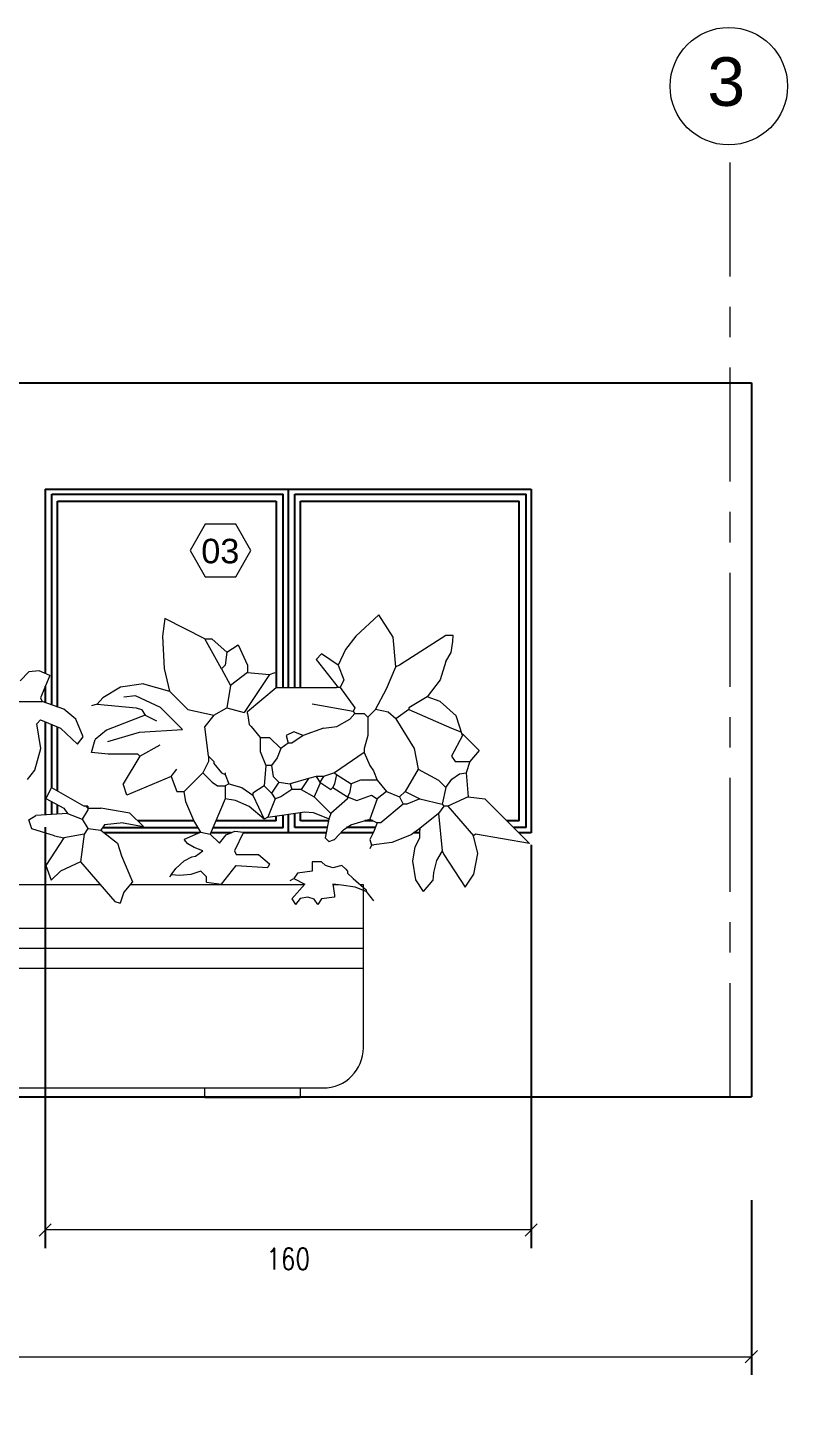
# Model space of a CAD drawing. Header units: inches. Extents: x -1721 to -585, y -6348 to -3019.
# Drawn here: x -963.384 to -960.881, y -3171.271 to -3166.749 of the extents above; entities that cross this region are included whole.
import ezdxf

# ---------------------------------------------------------------- set-up
doc = ezdxf.new("R2010")
doc.units = ezdxf.units.IN
doc.header["$MEASUREMENT"] = 0
doc.linetypes.add('$0$CENTERX2', pattern=[4, 2.5, -0.5, 0.5, -0.5])
doc.linetypes.add('$0$CENTRO2', pattern=[1.125, 0.75, -0.125, 0.125, -0.125])
for name, color, linetype, lineweight in [('$0$AA - serramenti e porte', 4, 'Continuous', 25), ('$0$AA pareti non sezionate', 2, 'Continuous', 25), ('$0$AA- arredo', 8, 'Continuous', 18), ('$1$AA - linee quote', 3, 'Continuous', 13)]:
    doc.layers.add(name, color=color, linetype=linetype, lineweight=lineweight)
doc.styles.add('$0$ARIAL', font='Arial.ttf')
doc.styles.add('$4$E-ROMANS', font='romans.shx', dxfattribs={"width": 0.8})
doc.dimstyles.new('$0$E-0100_TICK_12', dxfattribs={"dimscale": 0.001, "dimtxt": 70, "dimasz": 40, "dimexe": 60, "dimexo": 40, "dimgap": 60, "dimtad": 4, "dimdec": 0, "dimlfac": 100, "dimzin": 0, "dimdsep": 46, "dimtxsty": '$4$E-ROMANS', "dimblk": 'OBLIQUE', "dimblk1": 'OBLIQUE', "dimblk2": 'OBLIQUE', "dimcen": 60, "dimclrd": 256, "dimclre": 256, "dimclrt": 256, "dimadec": 0, "dimazin": 0, "dimtfac": 1, "dimtdec": 0, "dimtmove": 1, "dimatfit": 3, "dimldrblk": '$0$_Open90', "dimfxl": 1, "dimtfill": 1, "dimtolj": 1, "dimtzin": 0, "dimlwd": -1, "dimarcsym": 0})

# ---------------------------------------------------------------- blocks, each defined once
blk = doc.blocks.new('_Oblique')
at = {"color": 0, "linetype": 'ByBlock', "lineweight": -2}
blk.add_line((-0.5, -0.5), (0.5, 0.5), dxfattribs=at)
blk = doc.blocks.new('*D221')
at = {"layer": '$1$AA - linee quote', "linetype": 'Continuous', "lineweight": -2, "transparency": 16777216}
for p, q in [((-970.14, -3170.6083), (-970.14, -3171.1831)), ((-961, -3170.6083), (-961, -3171.1831))]:
    blk.add_line(p, q, dxfattribs=at)
at = {"layer": '$1$AA - linee quote', "transparency": 16777216}
blk.add_line((-970.14, -3171.1231), (-961, -3171.1231), dxfattribs=at)
at = {"layer": 'DEFPOINTS', "color": 0, "linetype": 'Continuous', "transparency": 16777216}
for p in [(-970.14, -3170.5683), (-961, -3170.5683), (-961, -3171.1231)]:
    blk.add_point(p, dxfattribs=at)
at = {"layer": '$1$AA - linee quote', "linetype": 'Continuous', "transparency": 16777216, "xscale": 0.04, "yscale": 0.04, "zscale": 0.04, "rotation": 180}
blk.add_blockref('_Oblique', (-970.14, -3171.1231), dxfattribs=at)
at = {"layer": '$1$AA - linee quote', "linetype": 'Continuous', "transparency": 16777216, "xscale": 0.04, "yscale": 0.04, "zscale": 0.04}
blk.add_blockref('_Oblique', (-961, -3171.1231), dxfattribs=at)
at = {"layer": '$1$AA - linee quote', "linetype": 'Continuous', "transparency": 16777216, "insert": (-965.57, -3171.2181), "char_height": 0.07, "attachment_point": 5, "style": '$4$E-ROMANS', "bg_fill": 3, "box_fill_scale": 1.25, "bg_fill_color": 256, "bg_fill_true_color": 13158600, "bg_fill_transparency": 0}
blk.add_mtext('\\A1;914', dxfattribs=at)
blk = doc.blocks.new('$0$_Open90')
at = {"color": 0, "linetype": 'ByBlock', "lineweight": -2}
for p, q in [((-19.69, 19.69), (0, 0)), ((0, 0), (-39.37, 0)), ((0, 0), (-19.69, -19.69))]:
    blk.add_line(p, q, dxfattribs=at)
blk = doc.blocks.new('*D225')
at = {"layer": '$1$AA - linee quote', "linetype": 'Continuous', "lineweight": -2, "transparency": 16777216}
for p, q in [((-963.3251, -3169.3802), (-963.3251, -3170.7661)), ((-961.7251, -3169.4388), (-961.7251, -3170.7661))]:
    blk.add_line(p, q, dxfattribs=at)
at = {"layer": '$1$AA - linee quote', "transparency": 16777216}
blk.add_line((-961.7251, -3170.7061), (-963.3251, -3170.7061), dxfattribs=at)
at = {"layer": 'DEFPOINTS', "color": 0, "linetype": 'Continuous', "transparency": 16777216}
for p in [(-963.3251, -3169.3402), (-961.7251, -3169.3988, 0), (-963.3251, -3170.7061)]:
    blk.add_point(p, dxfattribs=at)
at = {"layer": '$1$AA - linee quote', "linetype": 'Continuous', "transparency": 16777216, "xscale": 0.04, "yscale": 0.04, "zscale": 0.04, "rotation": 180}
blk.add_blockref('_Oblique', (-963.3251, -3170.7061), dxfattribs=at)
at = {"layer": '$1$AA - linee quote', "linetype": 'Continuous', "transparency": 16777216, "xscale": 0.04, "yscale": 0.04, "zscale": 0.04}
blk.add_blockref('_Oblique', (-961.7251, -3170.7061), dxfattribs=at)
at = {"layer": '$1$AA - linee quote', "linetype": 'Continuous', "transparency": 16777216, "insert": (-962.5251, -3170.8011), "char_height": 0.07, "attachment_point": 5, "style": '$4$E-ROMANS', "bg_fill": 3, "box_fill_scale": 1.25, "bg_fill_color": 256, "bg_fill_true_color": 13158600, "bg_fill_transparency": 0}
blk.add_mtext('\\A1;160', dxfattribs=at)

msp = doc.modelspace()

# ---------------------------------------------------------------- linework, layer by layer
at = {"layer": '$0$AA - serramenti e porte'}
for p, q in [((-963.3251, -3168.2683), (-963.172, -3168.2682)), ((-963.3251, -3168.2683), (-963.3251, -3168.8748)), ((-963.3037, -3168.2849), (-963.172, -3168.2849)), ((-963.3037, -3168.978), (-963.3037, -3168.2849)), ((-963.172, -3168.2682), (-962.5251, -3168.2682, 0)), ((-963.172, -3168.2849), (-962.5418, -3168.2849, 0)), ((-962.5418, -3168.9205, 0), (-962.5418, -3168.2849, 0)), ((-962.5251, -3168.2682, 0), (-962.372, -3168.2681, 0)), ((-962.5251, -3168.2682, 0), (-962.5251, -3168.9205, 0)), ((-962.5251, -3168.2682, 0), (-962.5251, -3168.9205, 0)), ((-962.5037, -3168.2848, 0), (-962.372, -3168.2848, 0)), ((-962.5037, -3168.9205, 0), (-962.5037, -3168.2848, 0)), ((-962.372, -3168.2681, 0), (-961.7251, -3168.2681, 0)), ((-962.372, -3168.2848, 0), (-961.7418, -3168.2848, 0)), ((-961.7418, -3169.3821, 0), (-961.7418, -3168.2848, 0)), ((-961.7251, -3168.2681, 0), (-961.7251, -3169.3988, 0)), ((-963.2845, -3168.3079), (-963.172, -3168.3079)), ((-963.2845, -3168.9851), (-963.2845, -3168.3079)), ((-963.172, -3168.3079), (-962.5648, -3168.3079, 0)), ((-962.5648, -3168.3079, 0), (-962.5648, -3168.9205)), ((-962.4845, -3168.3078, 0), (-962.372, -3168.3078, 0)), ((-962.4845, -3168.9205, 0), (-962.4845, -3168.3078, 0)), ((-962.372, -3168.3078, 0), (-961.7648, -3168.3078, 0)), ((-961.7648, -3169.3591, 0), (-961.7648, -3168.3078, 0)), ((-963.3251, -3168.9168), (-963.3251, -3168.9701)), ((-963.3251, -3169.0341), (-963.3251, -3169.3402)), ((-963.3037, -3169.25), (-963.3037, -3169.0428)), ((-963.2845, -3169.261), (-963.2845, -3169.0506)), ((-963.3037, -3169.3389), (-963.3037, -3169.296)), ((-963.2845, -3169.3378), (-963.2845, -3169.3065)), ((-962.5648, -3169.3592, 0), (-962.5648, -3169.3439, 0)), ((-962.5418, -3169.3822, 0), (-962.5418, -3169.3405, 0)), ((-962.5251, -3169.338, 0), (-962.5251, -3169.3989, 0)), ((-962.5251, -3169.338, 0), (-962.5251, -3169.3988, 0)), ((-962.5037, -3169.3821, 0), (-962.5037, -3169.3348, 0)), ((-962.4845, -3169.3591, 0), (-962.4845, -3169.3319, 0)), ((-962.8213, -3169.3822, 0), (-963.1363, -3169.3822)), ((-962.8354, -3169.3592, 0), (-963.0205, -3169.3592, 0)), ((-962.5418, -3169.3822, 0), (-962.7729, -3169.3822, 0)), ((-962.5648, -3169.3592, 0), (-962.7632, -3169.3592, 0)), ((-962.3964, -3169.3821, 0), (-962.5037, -3169.3821, 0)), ((-962.3918, -3169.3591, 0), (-962.4845, -3169.3591, 0)), ((-962.2382, -3169.3821, 0), (-962.3329, -3169.3821, 0)), ((-962.2466, -3169.3591, 0), (-962.2729, -3169.3591, 0)), ((-961.7648, -3169.3591, 0), (-961.8056, -3169.3591, 0)), ((-961.7418, -3169.3821, 0), (-961.7826, -3169.3821, 0)), ((-962.8166, -3169.3989, 0), (-963.1317, -3169.3989, 0)), ((-962.7126, -3169.3989, 0), (-962.7799, -3169.3989, 0)), ((-962.5251, -3169.3989, 0), (-962.6727, -3169.3989, 0)), ((-962.3997, -3169.3988, 0), (-962.5248, -3169.3988, 0)), ((-962.2451, -3169.3988, 0), (-962.3522, -3169.3988, 0)), ((-962.0915, -3169.3988, 0), (-962.111, -3169.3988, 0)), ((-961.7251, -3169.3988, 0), (-961.7659, -3169.3988, 0))]:
    msp.add_line(p, q, dxfattribs=at)
at = {"layer": '$0$AA pareti non sezionate'}
for p, q in [((-963.9975, -3167.9183), (-961, -3167.9183)), ((-961, -3167.9183), (-961, -3170.2683)), ((-967.0143, -3170.2683), (-961, -3170.2683))]:
    msp.add_line(p, q, dxfattribs=at)
at = {"layer": '$0$AA- arredo'}
for p, q in [((-962.931, -3168.6935), (-962.9394, -3168.7523)), ((-962.7992, -3168.7611), (-962.931, -3168.6935)), ((-962.227, -3168.6817), (-962.3027, -3168.7523)), ((-962.1793, -3168.7552), (-962.227, -3168.6817)), ((-962.9394, -3168.7523), (-962.9338, -3168.858)), ((-962.3027, -3168.7523), (-962.3364, -3168.7963)), ((-962.1709, -3168.8533), (-962.1793, -3168.7552)), ((-962.006, -3168.7495), (-962.1587, -3168.8472)), ((-961.9815, -3168.7495), (-962.006, -3168.7495)), ((-961.983, -3168.7699), (-961.9815, -3168.7495)), ((-962.7756, -3168.7617), (-962.8, -3168.7617)), ((-962.745, -3168.8594), (-962.7992, -3168.7611)), ((-962.7267, -3168.8045), (-962.7756, -3168.7617)), ((-962.7267, -3168.8045), (-962.7328, -3168.8472)), ((-962.7267, -3168.8045), (-962.6901, -3168.78)), ((-962.6901, -3168.78), (-962.6595, -3168.8472)), ((-962.3364, -3168.7963), (-962.3602, -3168.8472)), ((-962.006, -3168.835), (-961.9886, -3168.8052)), ((-961.9886, -3168.8052), (-961.983, -3168.7699)), ((-962.7328, -3168.8472), (-962.745, -3168.8594)), ((-962.6595, -3168.8472), (-962.6595, -3168.8716)), ((-962.4152, -3168.8106), (-962.4335, -3168.8289)), ((-962.4335, -3168.8289), (-962.3602, -3168.9205)), ((-962.3602, -3168.8472), (-962.4152, -3168.8106)), ((-962.3602, -3168.8472), (-962.3419, -3168.8961)), ((-962.1587, -3168.8472), (-962.1709, -3168.8533)), ((-962.006, -3168.835), (-962.0243, -3168.8961)), ((-963.3788, -3168.8693), (-963.408, -3168.8994)), ((-963.3451, -3168.8664), (-963.3788, -3168.8693)), ((-963.3102, -3168.8811), (-963.3451, -3168.8664)), ((-963.3102, -3168.8811), (-963.3408, -3168.9544)), ((-962.9338, -3168.858), (-962.9161, -3168.9327)), ((-962.745, -3168.8594), (-962.7145, -3168.9144)), ((-962.6595, -3168.8716), (-962.7145, -3168.9144)), ((-962.5862, -3168.8778), (-962.6699, -3169.0032)), ((-962.6595, -3168.8716), (-962.5862, -3168.8778)), ((-962.5862, -3168.8778), (-962.5679, -3168.8716)), ((-962.2018, -3168.9256), (-962.1709, -3168.8533)), ((-963.0769, -3168.9198), (-963.1358, -3168.955)), ((-963.0016, -3168.9083), (-963.0769, -3168.9198)), ((-963.0016, -3168.9083), (-962.9161, -3168.9327)), ((-962.9161, -3168.9327), (-962.9161, -3168.9266)), ((-962.9161, -3168.9327), (-962.855, -3168.9938)), ((-962.7145, -3168.9144), (-962.7267, -3168.9877)), ((-962.6595, -3168.9999), (-962.5642, -3168.9205)), ((-962.5642, -3168.9205), (-962.3663, -3168.9205)), ((-962.3602, -3168.9205), (-962.3663, -3168.9205)), ((-962.3541, -3168.9205), (-962.3602, -3168.9205)), ((-962.3419, -3168.8961), (-962.3541, -3168.9205)), ((-962.3541, -3168.9205), (-962.3053, -3168.9877)), ((-962.2381, -3168.9938), (-962.2018, -3168.9256)), ((-962.0243, -3168.8961), (-962.0671, -3168.9511)), ((-963.4324, -3168.9666), (-963.3347, -3168.9666)), ((-963.3408, -3168.9544), (-963.3347, -3168.9666)), ((-963.2638, -3168.9927), (-963.3347, -3168.9666)), ((-963.1543, -3168.9755), (-963.1726, -3168.9816)), ((-963.1358, -3168.955), (-963.1543, -3168.9755)), ((-963.1543, -3168.9755), (-963.026, -3168.9877)), ((-963.028, -3168.9488), (-963.0665, -3168.9527)), ((-962.9459, -3168.9866), (-963.028, -3168.9488)), ((-962.3114, -3168.9999), (-962.4458, -3168.9755)), ((-962.0671, -3168.9511), (-962.1281, -3168.9877)), ((-962.0251, -3168.9668), (-962.0671, -3168.9511)), ((-961.9718, -3169.0138), (-962.0251, -3168.9668)), ((-963.3408, -3169.0277), (-963.353, -3169.0399)), ((-963.3408, -3169.0277), (-963.275, -3169.0544)), ((-963.2245, -3169.025), (-963.2638, -3168.9927)), ((-963.2003, -3169.0827), (-963.2245, -3169.025)), ((-963.0443, -3169.0305), (-963.1238, -3169.061)), ((-962.9955, -3169.0121), (-963.0443, -3169.0305)), ((-963.026, -3168.9877), (-963.0077, -3168.9938)), ((-963.0077, -3168.9938), (-962.9955, -3169.0121)), ((-962.9955, -3169.0121), (-962.9588, -3169.0305)), ((-962.8726, -3169.0595), (-962.9459, -3168.9866)), ((-962.855, -3168.9938), (-962.7695, -3169.0121)), ((-962.7695, -3169.0121), (-962.8, -3169.0488)), ((-962.7695, -3169.0121), (-962.7267, -3168.9877)), ((-962.7267, -3168.9877), (-962.6699, -3169.0032)), ((-962.6595, -3169.006), (-962.6595, -3168.9999)), ((-962.6595, -3169.006), (-962.6534, -3169.0427)), ((-962.3644, -3169.049), (-962.3224, -3169.0255)), ((-962.3224, -3169.0255), (-962.3053, -3169.006)), ((-962.3053, -3168.9877), (-962.3114, -3168.9999)), ((-962.3114, -3168.9999), (-962.3053, -3169.006)), ((-962.3053, -3169.006), (-962.2747, -3169.006)), ((-962.2747, -3169.006), (-962.2625, -3169.0182)), ((-962.2381, -3168.9938), (-962.2625, -3169.0182)), ((-962.2625, -3169.0182), (-962.2625, -3169.0793)), ((-962.1962, -3169.002), (-962.2381, -3168.9938)), ((-962.1709, -3169.0244), (-962.1962, -3169.002)), ((-962.1281, -3168.9938), (-962.1709, -3169.0244)), ((-962.1709, -3169.0244), (-962.1098, -3169.1221)), ((-962.1281, -3168.9877), (-962.1281, -3168.9938)), ((-962.1281, -3168.9938), (-961.9877, -3169.0549)), ((-961.951, -3169.0793), (-961.9718, -3169.0138)), ((-963.3395, -3169.122), (-963.353, -3169.0399)), ((-963.275, -3169.0544), (-963.2186, -3169.1071)), ((-963.1238, -3169.061), (-963.1604, -3169.0915)), ((-963.1187, -3169.0985), (-963.0143, -3169.0673)), ((-963.0143, -3169.0673), (-962.8726, -3169.0595)), ((-962.7878, -3169.1465), (-962.8, -3169.0488)), ((-962.6534, -3169.0427), (-962.6473, -3169.0488)), ((-962.6473, -3169.0488), (-962.6168, -3169.0854)), ((-962.5068, -3169.0671), (-962.5313, -3169.0793)), ((-962.4763, -3169.0793), (-962.5068, -3169.0671)), ((-962.4091, -3169.0549), (-962.4763, -3169.0793)), ((-962.4091, -3169.0549), (-962.3644, -3169.049)), ((-961.9877, -3169.0549), (-961.9571, -3169.0671)), ((-961.951, -3169.0732), (-961.896, -3169.1282)), ((-961.951, -3169.0732), (-961.951, -3169.0793)), ((-963.2186, -3169.1071), (-963.2003, -3169.0827)), ((-963.1726, -3169.1343), (-963.1604, -3169.0915)), ((-963.0138, -3169.1465), (-962.9466, -3169.1099)), ((-962.6168, -3169.0854), (-962.6169, -3169.1313)), ((-962.6168, -3169.0854), (-962.5862, -3169.0854)), ((-962.5862, -3169.0854), (-962.5496, -3169.1221)), ((-962.5252, -3169.1038), (-962.5496, -3169.1221)), ((-962.5313, -3169.0793), (-962.5252, -3169.1038)), ((-962.5129, -3169.1038), (-962.5252, -3169.1038)), ((-962.4763, -3169.0793), (-962.5129, -3169.1038)), ((-962.2625, -3169.0793), (-962.2747, -3169.1221)), ((-961.951, -3169.0793), (-961.9877, -3169.1465)), ((-963.3591, -3169.1926), (-963.3395, -3169.122)), ((-963.1176, -3169.1404), (-963.1726, -3169.1343)), ((-963.0199, -3169.1404), (-963.1176, -3169.1404)), ((-963.0138, -3169.1465), (-963.0688, -3169.2381)), ((-963.0138, -3169.1465), (-963.0199, -3169.1404)), ((-962.7878, -3169.1648), (-962.8061, -3169.2015)), ((-962.7878, -3169.1465), (-962.7695, -3169.1648)), ((-962.7878, -3169.1465), (-962.7878, -3169.1648)), ((-962.7695, -3169.1648), (-962.7695, -3169.171)), ((-962.6169, -3169.1313), (-962.5985, -3169.1771)), ((-962.5618, -3169.1526), (-962.5801, -3169.1771)), ((-962.5496, -3169.1221), (-962.5618, -3169.1526)), ((-962.2747, -3169.1343), (-962.3725, -3169.2015)), ((-962.2747, -3169.1221), (-962.2747, -3169.1343)), ((-962.2747, -3169.1343), (-962.2564, -3169.1771)), ((-962.1098, -3169.1221), (-962.0976, -3169.1893)), ((-961.9877, -3169.1465), (-961.9754, -3169.1648)), ((-961.9754, -3169.1648), (-961.9266, -3169.1648)), ((-961.9266, -3169.1648), (-961.9388, -3169.2015)), ((-961.896, -3169.1282), (-961.9266, -3169.1648)), ((-963.3835, -3169.2231), (-963.3591, -3169.1926)), ((-962.91, -3169.2137), (-962.8916, -3169.1893)), ((-962.8061, -3169.2015), (-962.8672, -3169.2626)), ((-962.8061, -3169.2015), (-962.7756, -3169.232)), ((-962.7695, -3169.171), (-962.745, -3169.2015)), ((-962.745, -3169.2015), (-962.7328, -3169.2076)), ((-962.7328, -3169.2015), (-962.7328, -3169.2076)), ((-962.7328, -3169.2076), (-962.7206, -3169.2381)), ((-962.5985, -3169.1771), (-962.6046, -3169.2443)), ((-962.5801, -3169.1771), (-962.5985, -3169.1771)), ((-962.5801, -3169.1771), (-962.574, -3169.2137)), ((-962.3725, -3169.2015), (-962.4091, -3169.2137)), ((-962.3725, -3169.2015), (-962.3663, -3169.2076)), ((-962.3663, -3169.2076), (-962.3725, -3169.2381)), ((-962.3663, -3169.2076), (-962.3175, -3169.2381)), ((-962.2564, -3169.1771), (-962.2442, -3169.1954)), ((-962.2442, -3169.1954), (-962.232, -3169.2259)), ((-962.0976, -3169.1893), (-962.1403, -3169.2626)), ((-962.0976, -3169.1893), (-962.0304, -3169.2259)), ((-961.9858, -3169.2224), (-961.9605, -3169.2048)), ((-961.9605, -3169.2048), (-961.9388, -3169.2015)), ((-961.9388, -3169.2015), (-961.9327, -3169.2809)), ((-963.3046, -3169.2495), (-963.3227, -3169.2856)), ((-963.3046, -3169.2495), (-963.1971, -3169.3114)), ((-963.0566, -3169.2748), (-963.0688, -3169.2381)), ((-962.91, -3169.2137), (-963.0566, -3169.2748)), ((-962.91, -3169.2137), (-962.8916, -3169.2626)), ((-962.7756, -3169.232), (-962.7573, -3169.2443)), ((-962.7573, -3169.2443), (-962.7328, -3169.2443)), ((-962.7206, -3169.2381), (-962.7328, -3169.2443)), ((-962.7328, -3169.2443), (-962.7328, -3169.287)), ((-962.7206, -3169.2381), (-962.6779, -3169.2504)), ((-962.6779, -3169.2504), (-962.6412, -3169.2748)), ((-962.6046, -3169.2443), (-962.6412, -3169.2687)), ((-962.6046, -3169.2443), (-962.5801, -3169.2687)), ((-962.5557, -3169.232), (-962.5801, -3169.2687)), ((-962.574, -3169.2137), (-962.5557, -3169.232)), ((-962.5557, -3169.232), (-962.5191, -3169.2381)), ((-962.5129, -3169.2565), (-962.5496, -3169.2809)), ((-962.458, -3169.2198), (-962.5191, -3169.2381)), ((-962.5191, -3169.2381), (-962.5129, -3169.2565)), ((-962.4824, -3169.2565), (-962.5129, -3169.2565)), ((-962.458, -3169.2198), (-962.4824, -3169.2565)), ((-962.4824, -3169.2565), (-962.4396, -3169.2809)), ((-962.4335, -3169.2137), (-962.458, -3169.2198)), ((-962.4213, -3169.2381), (-962.4396, -3169.2809)), ((-962.4335, -3169.2137), (-962.4213, -3169.232)), ((-962.4091, -3169.2137), (-962.4335, -3169.2137)), ((-962.4091, -3169.2137), (-962.4213, -3169.232)), ((-962.4213, -3169.232), (-962.3847, -3169.2565)), ((-962.4213, -3169.232), (-962.4213, -3169.2381)), ((-962.3847, -3169.2565), (-962.3786, -3169.2504)), ((-962.3725, -3169.2381), (-962.3786, -3169.2504)), ((-962.3786, -3169.2504), (-962.3297, -3169.2809)), ((-962.3175, -3169.2381), (-962.3236, -3169.2687)), ((-962.2869, -3169.2259), (-962.3175, -3169.2381)), ((-962.232, -3169.2259), (-962.2869, -3169.2259)), ((-962.232, -3169.2259), (-962.2014, -3169.2626)), ((-962.0304, -3169.2259), (-962.006, -3169.2504)), ((-962.006, -3169.2504), (-962.0182, -3169.3053)), ((-962.006, -3169.2504), (-961.9858, -3169.2224)), ((-963.3227, -3169.2856), (-963.2642, -3169.3175)), ((-962.8916, -3169.2626), (-962.8672, -3169.2626)), ((-962.8626, -3169.2976), (-962.8672, -3169.2626)), ((-962.8357, -3169.3588), (-962.8626, -3169.2976)), ((-962.7328, -3169.287), (-962.7817, -3169.403)), ((-962.6988, -3169.2929), (-962.7328, -3169.287)), ((-962.6539, -3169.3129), (-962.6988, -3169.2929)), ((-962.6412, -3169.2687), (-962.6412, -3169.2748)), ((-962.6412, -3169.2748), (-962.6046, -3169.3542)), ((-962.5679, -3169.287), (-962.5924, -3169.3481)), ((-962.5801, -3169.2687), (-962.5679, -3169.287)), ((-962.5496, -3169.2809), (-962.5679, -3169.287)), ((-962.4396, -3169.2809), (-962.3847, -3169.3359)), ((-962.3297, -3169.287), (-962.3847, -3169.3359)), ((-962.3236, -3169.2687), (-962.3297, -3169.2809)), ((-962.3297, -3169.2809), (-962.2992, -3169.2931)), ((-962.3297, -3169.2809), (-962.3297, -3169.287)), ((-962.2992, -3169.2931), (-962.2503, -3169.2748)), ((-962.232, -3169.287), (-962.2564, -3169.3542)), ((-962.2503, -3169.2748), (-962.232, -3169.287)), ((-962.2014, -3169.2626), (-962.232, -3169.287)), ((-962.2014, -3169.2626), (-962.1587, -3169.2809)), ((-962.1403, -3169.2626), (-962.1587, -3169.2809)), ((-962.1587, -3169.2809), (-962.1464, -3169.3053)), ((-962.1403, -3169.2626), (-962.0915, -3169.287)), ((-962.0915, -3169.287), (-962.1342, -3169.3053)), ((-962.0915, -3169.287), (-962.0182, -3169.3053)), ((-961.9327, -3169.2809), (-961.9999, -3169.3114)), ((-961.9327, -3169.2809), (-961.8777, -3169.287)), ((-961.8777, -3169.287), (-961.7302, -3169.4345)), ((-963.3795, -3169.3568), (-963.3558, -3169.342)), ((-963.252, -3169.3359), (-963.3558, -3169.342)), ((-963.2642, -3169.3175), (-963.252, -3169.3359)), ((-963.252, -3169.3359), (-963.2032, -3169.3542)), ((-963.1848, -3169.3236), (-963.2032, -3169.3542)), ((-963.1909, -3169.3114), (-963.1971, -3169.3114)), ((-963.1909, -3169.3114), (-963.1848, -3169.3175)), ((-963.1848, -3169.3114), (-963.1909, -3169.3114)), ((-963.1848, -3169.3114), (-963.1848, -3169.3175)), ((-963.1848, -3169.3175), (-963.1421, -3169.3175)), ((-963.1848, -3169.3175), (-963.1848, -3169.3236)), ((-963.046, -3169.3341), (-963.1421, -3169.3175)), ((-963.0011, -3169.3781), (-963.046, -3169.3341)), ((-962.6046, -3169.3542), (-962.6539, -3169.3129)), ((-962.5924, -3169.3481), (-962.4702, -3169.3298)), ((-962.4702, -3169.3298), (-962.4425, -3169.3321)), ((-962.4425, -3169.3321), (-962.3903, -3169.3529)), ((-962.3847, -3169.3359), (-962.3908, -3169.3542)), ((-962.1464, -3169.3053), (-962.2197, -3169.3664)), ((-962.1342, -3169.3053), (-962.1464, -3169.3053)), ((-962.0304, -3169.3359), (-962.0915, -3169.3847)), ((-962.0121, -3169.3114), (-962.0304, -3169.3359)), ((-962.0304, -3169.3359), (-962.0182, -3169.458)), ((-962.0182, -3169.3053), (-962.0121, -3169.3114)), ((-961.9999, -3169.3114), (-962.0121, -3169.3114)), ((-961.9999, -3169.3114), (-961.9144, -3169.4092)), ((-963.3694, -3169.386), (-963.3795, -3169.3568)), ((-963.2948, -3169.4092), (-963.3694, -3169.386)), ((-963.2032, -3169.3542), (-963.1848, -3169.3847)), ((-963.1848, -3169.3847), (-963.1971, -3169.403)), ((-963.1848, -3169.3847), (-963.1421, -3169.3908)), ((-963.1299, -3169.3725), (-963.1421, -3169.3908)), ((-963.1421, -3169.3908), (-963.0871, -3169.4336)), ((-963.0688, -3169.3664), (-963.1299, -3169.3725)), ((-963.0688, -3169.3664), (-963.0011, -3169.3781)), ((-962.8122, -3169.3969), (-962.8357, -3169.3588)), ((-962.5924, -3169.3481), (-962.6046, -3169.3542)), ((-962.3908, -3169.3542), (-962.403, -3169.4153)), ((-962.3725, -3169.4214), (-962.3434, -3169.3889)), ((-962.3434, -3169.3889), (-962.3183, -3169.3725)), ((-962.3183, -3169.3725), (-962.2564, -3169.3542)), ((-962.2564, -3169.3542), (-962.232, -3169.3664)), ((-962.232, -3169.3664), (-962.2442, -3169.3969)), ((-962.2197, -3169.3664), (-962.232, -3169.3664)), ((-962.0915, -3169.3847), (-962.1201, -3169.4053)), ((-962.0915, -3169.3847), (-962.0915, -3169.3908)), ((-962.0915, -3169.4153), (-962.0915, -3169.3908)), ((-963.2642, -3169.4153), (-963.3233, -3169.5065)), ((-963.2948, -3169.4092), (-963.2642, -3169.4153)), ((-963.1971, -3169.403), (-963.2642, -3169.4153)), ((-963.1971, -3169.403), (-963.2093, -3169.4947)), ((-963.0871, -3169.4336), (-963.0741, -3169.4751)), ((-962.8122, -3169.3969), (-962.8672, -3169.4214)), ((-962.8559, -3169.4352), (-962.8672, -3169.4214)), ((-962.8345, -3169.4469), (-962.8559, -3169.4352)), ((-962.8122, -3169.3969), (-962.7817, -3169.403)), ((-962.7817, -3169.403), (-962.7512, -3169.4336)), ((-962.7512, -3169.4336), (-962.7291, -3169.4058)), ((-962.7291, -3169.4058), (-962.701, -3169.394)), ((-962.6718, -3169.3969), (-962.7023, -3169.458)), ((-962.701, -3169.394), (-962.6718, -3169.3969)), ((-962.403, -3169.4153), (-962.3908, -3169.4275)), ((-962.3908, -3169.4275), (-962.3725, -3169.4214)), ((-962.2442, -3169.3969), (-962.2564, -3169.4214)), ((-962.2564, -3169.4214), (-962.2503, -3169.4397)), ((-962.1837, -3169.4305), (-962.2503, -3169.4397)), ((-962.1201, -3169.4053), (-962.1837, -3169.4305)), ((-962.1075, -3169.4447), (-962.0915, -3169.4153)), ((-961.9082, -3169.403), (-961.9144, -3169.4092)), ((-961.9009, -3169.4676), (-961.9144, -3169.4092)), ((-961.7302, -3169.4345), (-961.9082, -3169.403)), ((-963.0741, -3169.4751), (-963.0374, -3169.5603)), ((-962.8671, -3169.4916), (-962.8424, -3169.4786)), ((-962.8424, -3169.4786), (-962.8306, -3169.4763)), ((-962.8061, -3169.458), (-962.8345, -3169.4469)), ((-962.8306, -3169.4763), (-962.8061, -3169.458)), ((-962.7023, -3169.458), (-962.6962, -3169.4702)), ((-962.6962, -3169.4702), (-962.6229, -3169.4702)), ((-962.6229, -3169.4702), (-962.5862, -3169.5008)), ((-962.2503, -3169.4397), (-962.2564, -3169.4519)), ((-962.2442, -3169.4397), (-962.2503, -3169.4397)), ((-962.1148, -3169.4928), (-962.1075, -3169.4447)), ((-962.0182, -3169.458), (-962.0366, -3169.4906)), ((-962.0182, -3169.458), (-962.0121, -3169.4702)), ((-962.0121, -3169.4702), (-961.9423, -3169.5781)), ((-961.9135, -3169.5354), (-961.9009, -3169.4676)), ((-963.3233, -3169.5065), (-963.305, -3169.5554)), ((-963.2744, -3169.5248), (-963.305, -3169.5554)), ((-963.2093, -3169.4947), (-963.2744, -3169.5248)), ((-963.2093, -3169.4947), (-963.0964, -3169.6247)), ((-962.91, -3169.5374), (-962.8951, -3169.5163)), ((-962.8951, -3169.5163), (-962.8671, -3169.4916)), ((-962.8122, -3169.5252), (-962.8458, -3169.5362)), ((-962.7939, -3169.5435), (-962.8122, -3169.5252)), ((-962.745, -3169.568), (-962.6962, -3169.5069)), ((-962.6962, -3169.5069), (-962.5924, -3169.513)), ((-962.5862, -3169.5008), (-962.5924, -3169.513)), ((-962.4458, -3169.5252), (-962.4946, -3169.5313)), ((-962.4458, -3169.4947), (-962.4458, -3169.5252)), ((-962.4152, -3169.4947), (-962.4458, -3169.4947)), ((-962.4018, -3169.507), (-962.4152, -3169.4947)), ((-962.3778, -3169.5146), (-962.4018, -3169.507)), ((-962.348, -3169.5069), (-962.3778, -3169.5146)), ((-962.3358, -3169.5191), (-962.348, -3169.5069)), ((-962.3358, -3169.5191), (-962.3297, -3169.5252)), ((-962.3297, -3169.5252), (-962.3297, -3169.5313)), ((-962.1044, -3169.554), (-962.1148, -3169.4928)), ((-962.0366, -3169.4906), (-962.047, -3169.5299)), ((-963.0374, -3169.5603), (-963.0659, -3169.5942)), ((-962.91, -3169.5374), (-962.9161, -3169.5435)), ((-962.8817, -3169.5398), (-962.91, -3169.5374)), ((-962.8458, -3169.5362), (-962.8817, -3169.5398)), ((-962.7939, -3169.5619), (-962.7939, -3169.5435)), ((-962.7939, -3169.5619), (-962.745, -3169.568)), ((-962.5191, -3169.5558), (-962.5068, -3169.5496)), ((-962.4702, -3169.568), (-962.5129, -3169.6168)), ((-962.4946, -3169.5313), (-962.5068, -3169.5496)), ((-962.5068, -3169.5496), (-962.4702, -3169.568)), ((-962.3786, -3169.568), (-962.3725, -3169.6046)), ((-962.3496, -3169.5715), (-962.3786, -3169.568)), ((-962.3048, -3169.578), (-962.3496, -3169.5715)), ((-962.3297, -3169.5313), (-962.3114, -3169.5496)), ((-962.3114, -3169.5496), (-962.2686, -3169.5863)), ((-962.0793, -3169.5924), (-962.1044, -3169.554)), ((-962.0793, -3169.5924), (-962.0487, -3169.5558)), ((-962.047, -3169.5299), (-962.0487, -3169.5558)), ((-961.9423, -3169.5781), (-961.9135, -3169.5354)), ((-963.0659, -3169.5942), (-963.0781, -3169.6308)), ((-962.5129, -3169.6168), (-962.5007, -3169.6352)), ((-962.4853, -3169.6152), (-962.5007, -3169.6352)), ((-962.4602, -3169.6108), (-962.4853, -3169.6152)), ((-962.4394, -3169.6174), (-962.4602, -3169.6108)), ((-962.4274, -3169.6352), (-962.4394, -3169.6174)), ((-962.4152, -3169.6168), (-962.4274, -3169.6352)), ((-962.3725, -3169.6107), (-962.4152, -3169.6168)), ((-962.3725, -3169.6046), (-962.3725, -3169.6107)), ((-962.2686, -3169.5924), (-962.3048, -3169.578)), ((-962.2686, -3169.5863), (-962.2686, -3169.5924)), ((-962.2686, -3169.5924), (-962.2442, -3169.6229)), ((-963.0964, -3169.6247), (-963.0781, -3169.6308)), ((-964.2582, -3169.7124), (-962.2774, -3169.7124)), ((-964.5141, -3169.7783), (-962.2774, -3169.7783)), ((-964.5141, -3169.8442), (-962.2774, -3169.8442))]:
    msp.add_line(p, q, dxfattribs=at)
at = {"layer": '$0$AA- arredo', "ltscale": 0.05}
for p, q in [((-963.1437, -3169.5703), (-963.4887, -3169.5703)), ((-962.4722, -3169.5703), (-963.0457, -3169.5703)), ((-962.3597, -3169.5703), (-962.3782, -3169.5703)), ((-962.2774, -3169.5703), (-962.2873, -3169.5703)), ((-962.2774, -3170.1062), (-962.2774, -3169.5703)), ((-964.3817, -3170.2386), (-962.4098, -3170.2386))]:
    msp.add_line(p, q, dxfattribs=at)
msp.add_lwpolyline([(-962.4854, -3170.2709), (-962.7993, -3170.2709), (-962.7993, -3170.2386), (-962.4854, -3170.2386)], close=True, dxfattribs=at)
at = {"layer": '$0$AA- arredo'}
msp.add_arc((-962.5642, -3168.9205), 0.000000764, 90.353, 130.156, dxfattribs=at)
at = {"layer": '$0$AA- arredo', "ltscale": 0.05}
msp.add_arc((-962.4098, -3170.1062), 0.1324, 270, 360, dxfattribs=at)
at = {"layer": '$1$AA - linee quote', "linetype": '$0$CENTRO2', "ltscale": 0.5}
msp.add_line((-961.07, -3170.2683), (-961.07, -3167.1354), dxfattribs=at)
at = {"layer": '$1$AA - linee quote'}
msp.add_lwpolyline([(-962.6479, -3168.4701), (-962.6979, -3168.3835), (-962.7979, -3168.3835), (-962.8479, -3168.4701), (-962.7979, -3168.5567), (-962.6979, -3168.5567)], close=True, dxfattribs=at)
msp.add_circle((-961.0742, -3166.9421), 0.1933, dxfattribs=at)

# ---------------------------------------------------------------- texts
at = {"layer": '$1$AA - linee quote', "style": '$0$ARIAL'}
msp.add_text('03', height=0.08074, rotation=359.8326, dxfattribs=at).set_placement((-962.8114, -3168.5121))
at = {"layer": '$1$AA - linee quote', "linetype": '$0$CENTERX2', "ltscale": 5, "style": '$0$ARIAL'}
msp.add_attdef('3', (-961.1448, -3167.0069), '', height=0.16, dxfattribs=at)

# ---------------------------------------------------------------- dimensions: what is measured, and where the dimension line sits
at = {"layer": '$1$AA - linee quote', "color": 7, "linetype": 'Continuous', "true_color": 0xffffff}
dim = msp.add_linear_dim(base=(-961, -3171.1231), p1=(-970.14, -3170.5683), p2=(-961, -3170.5683), dimstyle='$0$E-0100_TICK_12', dxfattribs=at)
dim.commit()
dim.dimension.update_dxf_attribs({"geometry": '*D221', "text_midpoint": (-965.57, -3171.2181)})

# ---------------------------------------------------------------- next in the draw order: dimensions: what is measured, and where the dimension line sits
dim = msp.add_linear_dim(base=(-963.3251, -3170.7061), p1=(-961.7251, -3169.3988, 0), p2=(-963.3251, -3169.3402), dimstyle='$0$E-0100_TICK_12', dxfattribs=at)
dim.commit()
dim.dimension.update_dxf_attribs({"geometry": '*D225', "text_midpoint": (-962.5251, -3170.8011)})

doc.saveas('drawing.dxf')
